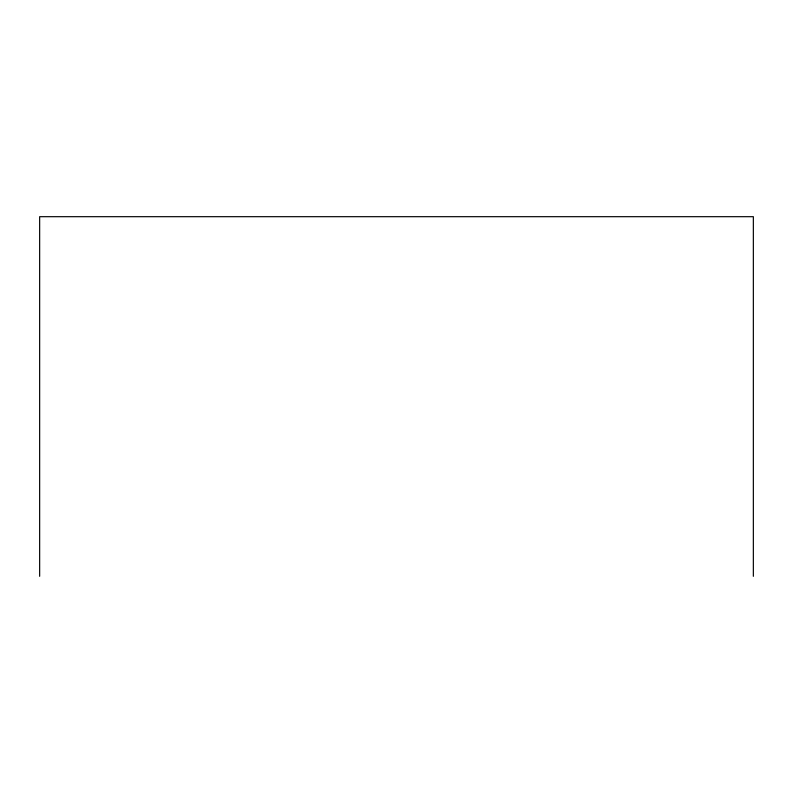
<?xml version="1.0" encoding="UTF-8"?>
<svg xmlns="http://www.w3.org/2000/svg" width="793" height="793" viewBox="0 0 793 793"><rect width="100%" height="100%" fill="white"/><g stroke="black" fill="none" stroke-linecap="round" stroke-linejoin="round"><path stroke-width="1.19" d="M753.35 576.313L753.35 216.687L39.65 216.687L39.65 576.313"/></g></svg>
